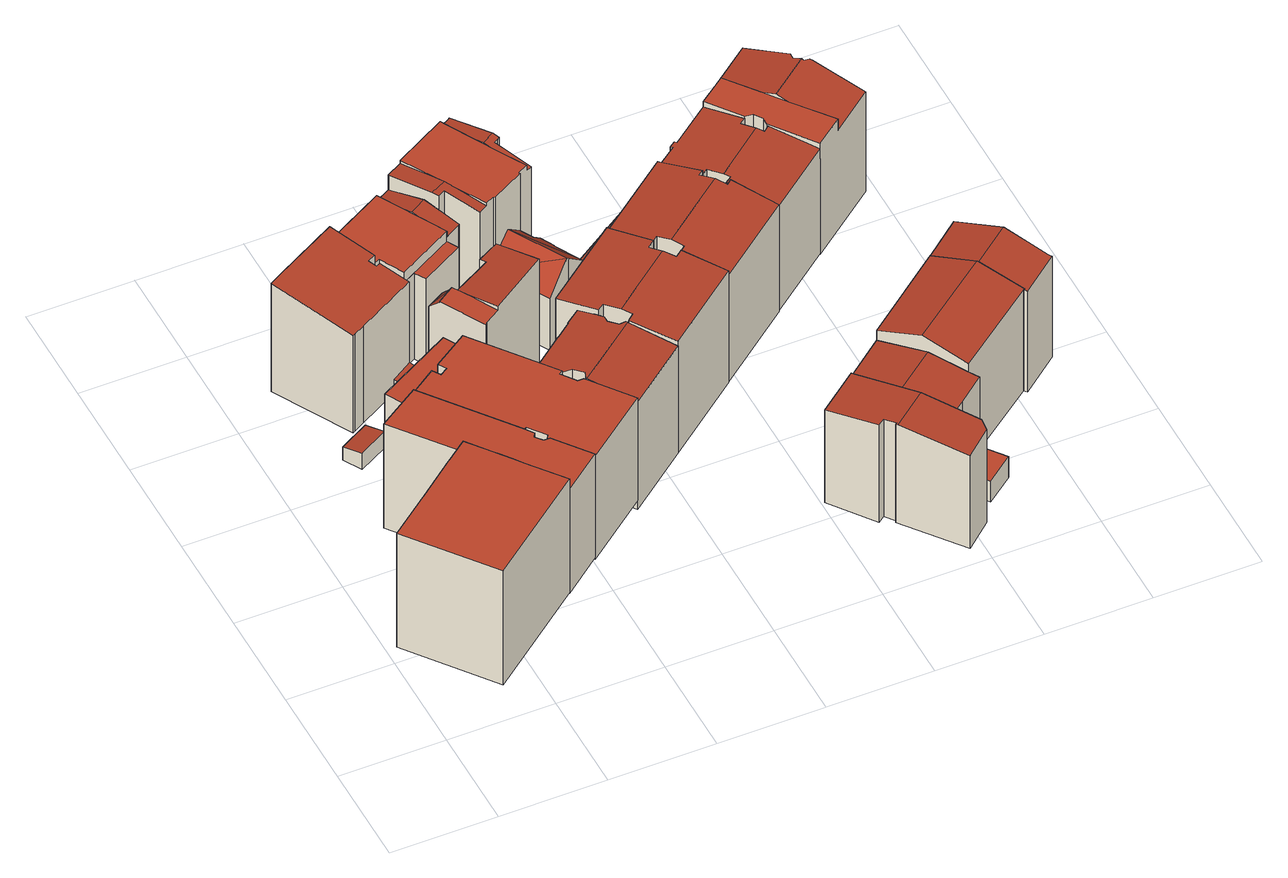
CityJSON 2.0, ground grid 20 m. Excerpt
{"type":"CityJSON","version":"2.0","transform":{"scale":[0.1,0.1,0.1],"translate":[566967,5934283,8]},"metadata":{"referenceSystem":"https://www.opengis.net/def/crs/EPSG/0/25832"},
"CityObjects":{
"building1":{"type":"Building","attributes":{"Gemeindeschluessel":"02000000","Geometrietyp2DReferenz":"3000","function":"31001_2010","roofType":"1000","measuredHeight":26.44,"storeysAboveGround":7},"geometry":[{"type":"MultiSurface","lod":"2","boundaries":[[[0,1,2,3]],[[4,5,6,7]],[[8,3,2,9]],[[0,10,11,1]],[[12,13,14,15]],[[15,14,16,17]],[[17,16,18,19]],[[19,18,20,21]],[[21,20,22,23]],[[22,20,18,16,14,13,24,11,10,6,5]],[[4,7,25,8,9,26,12,15,17,19,21,23]],[[4,23,22,5]],[[12,26,24,13]],[[8,25,10,0,3]],[[26,9,2,1,11,24]],[[25,7,6,10]]],"semantics":{"surfaces":[{"type":"RoofSurface"},{"type":"WallSurface"},{"type":"GroundSurface"}],"values":[0,1,1,1,1,1,1,1,1,0,2,1,1,1,1,1]}}]},
"building2":{"type":"Building","attributes":{"Gemeindeschluessel":"02000000","Geometrietyp2DReferenz":"3000","function":"31001_2010","roofType":"2100","measuredHeight":3.77,"storeysAboveGround":1},"geometry":[{"type":"MultiSurface","lod":"2","boundaries":[[[27,28,29,30]],[[31,32,33,34]],[[31,30,29,32]],[[32,29,28,33]],[[33,28,27,34]],[[34,27,30,31]]],"semantics":{"surfaces":[{"type":"RoofSurface"},{"type":"GroundSurface"},{"type":"WallSurface"}],"values":[0,1,2,2,2,2]}}]},
"building3":{"type":"Building","attributes":{"Gemeindeschluessel":"02000000","Geometrietyp2DReferenz":"3000","function":"31001_1120","roofType":"1000","measuredHeight":24.07,"storeysAboveGround":6},"geometry":[{"type":"MultiSurface","lod":"2","boundaries":[[[35,36,37,38]],[[38,37,39,40]],[[40,39,41,42]],[[42,41,43,44]],[[44,43,45,46]],[[46,45,47,48]],[[48,47,49,50]],[[51,52,53,54]],[[54,53,55,56]],[[56,55,57,58]],[[58,57,59,60]],[[60,59,61,62]],[[62,61,36,35]],[[63,64,52,51]],[[50,49,64,63]],[[50,63,51,54,56,58,60,62,35,38,40,42,44,46,48]],[[64,49,47,45,43,41,39,37,36,61,59,57,55,53,52]]],"semantics":{"surfaces":[{"type":"WallSurface"},{"type":"GroundSurface"},{"type":"RoofSurface"}],"values":[0,0,0,0,0,0,0,0,0,0,0,0,0,0,0,1,2]}}]},
"building4":{"type":"Building","attributes":{"Gemeindeschluessel":"02000000","Geometrietyp2DReferenz":"3000","function":"31001_2070","roofType":"1000","measuredHeight":25.12,"storeysAboveGround":6},"geometry":[{"type":"MultiSurface","lod":"2","boundaries":[[[65,66,67,68,69,70,71,72,73,74,75,76]],[[77,78,79,80,81,82,83,84,85,86,87,88]],[[80,76,75,81]],[[81,75,74,82]],[[82,74,73,83]],[[83,73,72,84]],[[84,72,71,85]],[[85,71,70,86]],[[86,70,69,87]],[[87,69,68,88]],[[77,67,66,78]],[[78,66,65,79]],[[80,79,65,76]],[[77,88,68,67]]],"semantics":{"surfaces":[{"type":"RoofSurface"},{"type":"GroundSurface"},{"type":"WallSurface"}],"values":[0,1,2,2,2,2,2,2,2,2,2,2,2,2]}}]},
"building5":{"type":"Building","attributes":{"Gemeindeschluessel":"02000000","Geometrietyp2DReferenz":"3000","function":"31001_2010","roofType":"1000","measuredHeight":12.66,"storeysAboveGround":4},"geometry":[{"type":"MultiSurface","lod":"2","boundaries":[[[89,90,91,92]],[[93,94,95,96]],[[90,89,97,98]],[[92,91,94,93]],[[96,95,98,97]],[[96,97,89,92,93]],[[98,95,94,91,90]]],"semantics":{"surfaces":[{"type":"WallSurface"},{"type":"GroundSurface"},{"type":"RoofSurface"}],"values":[0,0,0,0,0,1,2]}}]},
"building6":{"type":"Building","attributes":{"name":"Theater","Gemeindeschluessel":"02000000","Geometrietyp2DReferenz":"3000","function":"31001_1010","roofType":"1000","measuredHeight":23.9,"storeysAboveGround":6},"geometry":[{"type":"MultiSurface","lod":"2","boundaries":[[[99,100,101,102]],[[102,101,103,104]],[[104,103,105,106]],[[106,105,107,108]],[[108,107,109,110]],[[110,109,111,112]],[[112,111,113,114]],[[114,113,115,116]],[[116,115,117,118]],[[118,117,119,120]],[[120,119,121,122]],[[123,124,125,126]],[[126,125,127,128]],[[128,127,129,130]],[[130,129,131,132]],[[132,131,100,99]],[[133,134,124,123]],[[122,121,134,133]],[[122,133,123,126,128,130,132,99,102,104,106,108,110,112,114,116,118,120]],[[134,121,119,117,115,113,111,109,107,105,103,101,100,131,129,127,125,124]]],"semantics":{"surfaces":[{"type":"WallSurface"},{"type":"GroundSurface"},{"type":"RoofSurface"}],"values":[0,0,0,0,0,0,0,0,0,0,0,0,0,0,0,0,0,0,1,2]}}]},
"building7":{"type":"Building","attributes":{"Gemeindeschluessel":"02000000","Geometrietyp2DReferenz":"3000","function":"31001_2010","roofType":"1000","measuredHeight":3.78,"storeysAboveGround":1},"geometry":[{"type":"MultiSurface","lod":"2","boundaries":[[[135,136,137,138,139,140]],[[141,142,143,144,89,145]],[[141,140,139,142]],[[142,139,138,143]],[[143,138,137,144]],[[144,137,136,89]],[[89,136,135,145]],[[145,135,140,141]]],"semantics":{"surfaces":[{"type":"RoofSurface"},{"type":"GroundSurface"},{"type":"WallSurface"}],"values":[0,1,2,2,2,2,2,2]}}]},
"building8":{"type":"Building","attributes":{"Gemeindeschluessel":"02000000","Geometrietyp2DReferenz":"3000","function":"31001_1120","roofType":"1000","measuredHeight":22.61,"storeysAboveGround":6},"geometry":[{"type":"MultiSurface","lod":"2","boundaries":[[[146,147,148,149,150,151,152,153,154]],[[155,156,157,158,159,160]],[[146,161,162,163,164]],[[162,161,154,165,166,167]],[[164,147,146]],[[154,153,165]],[[159,152,151,160]],[[168,150,149,169]],[[169,149,148,170]],[[171,158,157,172]],[[172,157,156,173]],[[173,156,155,174]],[[175,167,166,176]],[[177,171,172,173,174,168,169,170,178,175,176]],[[175,178,163,162,167]],[[146,154,161]],[[168,174,155,160,151,150]],[[171,177,152,159,158]],[[177,176,166,165,153,152]],[[178,170,148,147,164,163]]],"semantics":{"surfaces":[{"type":"RoofSurface"},{"type":"WallSurface"},{"type":"GroundSurface"}],"values":[0,0,0,0,1,1,1,1,1,1,1,1,1,2,1,1,1,1,1,1]}}]},
"building9":{"type":"Building","attributes":{"Gemeindeschluessel":"02000000","Geometrietyp2DReferenz":"3000","function":"31001_2070","roofType":"3100","measuredHeight":26.3,"storeysAboveGround":6},"geometry":[{"type":"MultiSurface","lod":"2","boundaries":[[[179,180,181,182,183,184,185]],[[186,187,188,189]],[[190,191,192,193]],[[194,195,196,197]],[[197,196,198,199]],[[199,198,200,201]],[[202,185,184,203]],[[203,184,183,204]],[[205,180,179,206]],[[206,179,185,202]],[[181,207,208,182]],[[209,210,211,212]],[[212,211,213,214]],[[214,213,215,216]],[[216,215,217,218]],[[219,220,221,222]],[[223,194,197,199,201,186,189,224,225,226,227,205,206,202,203,204,209,212,214,216,218,219,222]],[[228,217,215,213,211,210,208,207,229,230,192,191,200,198,196,195,231]],[[221,220,228,231,232]],[[230,229,227,226]],[[221,232,223,222]],[[219,218,217,228,220]],[[205,227,229,207,181,180]],[[209,204,183,182,208,210]],[[194,223,232,231,195]],[[186,201,200,191,190,187]],[[226,225,233,193,192,230]],[[233,225,224,234]],[[234,224,189,188]],[[234,188,187,190,193,233]]],"semantics":{"surfaces":[{"type":"RoofSurface"},{"type":"WallSurface"},{"type":"GroundSurface"}],"values":[0,1,1,1,1,1,1,1,1,1,1,1,1,1,1,1,2,0,0,1,1,1,1,1,1,1,1,1,1,0]}}]},
"building10":{"type":"Building","attributes":{"Gemeindeschluessel":"02000000","Geometrietyp2DReferenz":"3000","function":"31001_2010","roofType":"1000","measuredHeight":24.04,"storeysAboveGround":4},"geometry":[{"type":"MultiSurface","lod":"2","boundaries":[[[235,236,237,238]],[[237,239,238]],[[240,241,242,243,244,245,246,247]],[[248,249,250,251,252,243,253]],[[235,247,246,236]],[[252,244,243]],[[254,241,240,255]],[[256,251,250,257]],[[257,250,249,258]],[[258,249,248,259]],[[242,253,243]],[[254,255,260,261,262,256,257,258,259]],[[254,259,248,253,242,241]],[[262,261,239,237,236,246,245]],[[260,255,240,247,235,238]],[[256,262,245,244,252,251]],[[261,260,238,239]]],"semantics":{"surfaces":[{"type":"RoofSurface"},{"type":"WallSurface"},{"type":"GroundSurface"}],"values":[0,0,0,0,1,1,1,1,1,1,1,2,1,1,1,1,1]}}]},
"building11":{"type":"Building","attributes":{"Gemeindeschluessel":"02000000","Geometrietyp2DReferenz":"3000","function":"31001_1120","roofType":"1000","measuredHeight":27.38,"storeysAboveGround":6},"geometry":[{"type":"MultiSurface","lod":"2","boundaries":[[[263,264,265,266,267]],[[268,269,270,271,272,273,274,275,276,277,278,265]],[[279,280,281,282,268,264,263]],[[276,283,284,285,286,287,288]],[[289,290,291,292]],[[293,291,290,294,295,296]],[[297,298,299,300,301,302,295]],[[294,303,304,297,295]],[[275,305,306,307,308,309,284,283]],[[288,277,276]],[[275,274,305]],[[282,269,268]],[[265,278,266]],[[310,281,280,311]],[[311,280,279,312]],[[313,287,286,314]],[[314,286,285,315]],[[316,289,292,317]],[[318,301,300,319]],[[319,300,299,320]],[[320,299,298,321]],[[322,304,303,323]],[[324,309,308,325]],[[325,308,307,326]],[[326,307,306,327]],[[316,317,328,329,310,311,312,330,313,314,315,324,325,326,327,331,318,319,320,321,322,323]],[[313,330,267,266,278,277,288,287]],[[316,323,303,294,290,289]],[[322,321,298,297,304]],[[328,317,292,291,293]],[[276,275,283]],[[324,315,285,284,309]],[[310,329,270,269,282,281]],[[329,328,293,296,271,270]],[[272,271,296,295,302]],[[318,331,273,272,302,301]],[[331,327,306,305,274,273]],[[330,312,279,263,267]],[[268,265,264]]],"semantics":{"surfaces":[{"type":"RoofSurface"},{"type":"WallSurface"},{"type":"GroundSurface"}],"values":[0,0,0,0,0,0,0,0,0,1,1,1,1,1,1,1,1,1,1,1,1,1,1,1,1,2,1,1,1,1,1,1,1,1,1,1,1,1,1]}}]},
"building12":{"type":"Building","attributes":{"Gemeindeschluessel":"02000000","Geometrietyp2DReferenz":"3000","function":"31001_2070","roofType":"3100","measuredHeight":27.02,"storeysAboveGround":7},"geometry":[{"type":"MultiSurface","lod":"2","boundaries":[[[332,333,334,335,336,337,338,339]],[[340,341,342,343,344,345,335,334]],[[204,339,338,346]],[[346,338,337,347]],[[347,337,336,348]],[[349,333,332,209]],[[209,332,339,204]],[[350,345,344,351]],[[351,344,343,352]],[[352,343,342,222]],[[222,342,341,219]],[[219,341,340,353]],[[353,340,334,333,349]],[[348,336,335,345,350]],[[348,350,351,352,222,219,353,349,209,204,346,347]]],"semantics":{"surfaces":[{"type":"RoofSurface"},{"type":"WallSurface"},{"type":"GroundSurface"}],"values":[0,0,1,1,1,1,1,1,1,1,1,1,1,1,2]}}]},
"building13":{"type":"Building","attributes":{"Gemeindeschluessel":"02000000","Geometrietyp2DReferenz":"3000","function":"31001_2070","roofType":"3100","measuredHeight":22.88,"storeysAboveGround":5},"geometry":[{"type":"MultiSurface","lod":"2","boundaries":[[[354,355,356,357]],[[357,356,358,359]],[[359,358,360,361]],[[361,360,362,363]],[[364,365,366,367]],[[368,354,357,359,361,363,369,364,367]],[[370,365,364,369,371]],[[372,355,354,368,373]],[[373,368,367,366]],[[371,369,363,362]],[[373,366,365,370,372]],[[371,362,360,358,356,355,372,370]]],"semantics":{"surfaces":[{"type":"WallSurface"},{"type":"GroundSurface"},{"type":"RoofSurface"}],"values":[0,0,0,0,0,1,0,0,0,0,2,2]}}]},
"building14":{"type":"Building","attributes":{"Gemeindeschluessel":"02000000","Geometrietyp2DReferenz":"3000","function":"51009_1610","roofType":"1000","measuredHeight":4.98},"geometry":[{"type":"MultiSurface","lod":"2","boundaries":[[[374,375,376,377]],[[374,378,379,375]],[[379,378,380,381]],[[376,381,380,377]],[[374,377,380,378]],[[375,379,381,376]]],"semantics":{"surfaces":[{"type":"WallSurface"},{"type":"GroundSurface"},{"type":"RoofSurface"}],"values":[0,0,0,0,1,2]}}]},
"building15":{"type":"Building","attributes":{"Gemeindeschluessel":"02000000","Geometrietyp2DReferenz":"3000","function":"31001_1120","roofType":"3100","measuredHeight":26.99,"storeysAboveGround":6},"geometry":[{"type":"MultiSurface","lod":"2","boundaries":[[[382,383,384,385,386,387,388,389,390]],[[391,392,393,394,395,396,385,384]],[[397,390,389,398]],[[398,389,388,399]],[[399,388,387,400]],[[400,387,386,401]],[[402,383,382,403]],[[403,382,390,397]],[[404,396,395,405]],[[405,395,394,406]],[[406,394,393,407]],[[407,393,392,408]],[[408,392,391,409]],[[409,391,384,383,402]],[[401,386,385,396,404]],[[401,404,405,406,407,408,409,402,403,397,398,399,400]]],"semantics":{"surfaces":[{"type":"RoofSurface"},{"type":"WallSurface"},{"type":"GroundSurface"}],"values":[0,0,1,1,1,1,1,1,1,1,1,1,1,1,1,2]}}]},
"building16":{"type":"Building","attributes":{"Gemeindeschluessel":"02000000","Geometrietyp2DReferenz":"3000","function":"31001_2070","roofType":"3100","measuredHeight":22.39,"storeysAboveGround":5},"geometry":[{"type":"MultiSurface","lod":"2","boundaries":[[[410,411,412,413]],[[414,415,411,416]],[[417,418,419,420]],[[421,410,413,422,423,424,417,420]],[[425,421,420,419]],[[410,421,425,416,411]],[[417,424,426,415,414,418]],[[424,423,427,428,426]],[[422,413,412,429,430]],[[427,423,422,430]],[[425,419,418,414,416]],[[429,412,411,415,426,428]],[[429,428,427,430]]],"semantics":{"surfaces":[{"type":"WallSurface"},{"type":"GroundSurface"},{"type":"RoofSurface"}],"values":[0,0,0,1,0,0,0,0,0,0,2,2,2]}}]},
"building17":{"type":"Building","attributes":{"Gemeindeschluessel":"02000000","Geometrietyp2DReferenz":"3000","function":"31001_2070","roofType":"3100","measuredHeight":25.38,"storeysAboveGround":7},"geometry":[{"type":"MultiSurface","lod":"2","boundaries":[[[431,432,433,434,435,436,437,438,439,440,441,442]],[[443,444,445,446,447,434,433,448,449]],[[450,442,441,451]],[[451,441,440,452]],[[452,440,439,453]],[[453,439,438,454]],[[454,438,437,455]],[[455,437,436,456]],[[456,436,435,457]],[[458,432,431,459]],[[459,431,442,450]],[[460,449,448,461]],[[462,447,446,463]],[[463,446,445,464]],[[464,445,444,465]],[[465,444,443,466]],[[466,443,449,460]],[[461,448,433,432,458]],[[457,435,434,447,462]],[[457,462,463,464,465,466,460,461,458,459,450,451,452,453,454,455,456]]],"semantics":{"surfaces":[{"type":"RoofSurface"},{"type":"WallSurface"},{"type":"GroundSurface"}],"values":[0,0,1,1,1,1,1,1,1,1,1,1,1,1,1,1,1,1,1,2]}}]},
"building18":{"type":"Building","attributes":{"Gemeindeschluessel":"02000000","Geometrietyp2DReferenz":"3000","function":"31001_1120","roofType":"3100","measuredHeight":25.9,"storeysAboveGround":5},"geometry":[{"type":"MultiSurface","lod":"2","boundaries":[[[467,468,469,470]],[[470,469,471,472]],[[473,474,475,476]],[[475,474,467,470,472]],[[477,468,467,474,473]],[[478,476,475,472,471]],[[478,471,469,468,477]],[[477,473,476,478]]],"semantics":{"surfaces":[{"type":"WallSurface"},{"type":"GroundSurface"},{"type":"RoofSurface"}],"values":[0,0,0,1,0,0,2,2]}}]},
"building19":{"type":"Building","attributes":{"Gemeindeschluessel":"02000000","Geometrietyp2DReferenz":"3000","function":"31001_1120","roofType":"3100","measuredHeight":26.02,"storeysAboveGround":5},"geometry":[{"type":"MultiSurface","lod":"2","boundaries":[[[479,480,481,482,483,484,485]],[[486,483,482,487]],[[487,482,481,488]],[[488,481,480,489]],[[489,480,479,490]],[[491,492,486,487,488,489,490]],[[484,483,486,492,493]],[[491,490,479,485,494]],[[493,492,491,494]],[[493,494,485,484]]],"semantics":{"surfaces":[{"type":"RoofSurface"},{"type":"WallSurface"},{"type":"GroundSurface"}],"values":[0,1,1,1,1,2,1,1,1,0]}}]},
"building20":{"type":"Building","attributes":{"Gemeindeschluessel":"02000000","Geometrietyp2DReferenz":"3000","function":"31001_1120","roofType":"3100","measuredHeight":26.57,"storeysAboveGround":6},"geometry":[{"type":"MultiSurface","lod":"2","boundaries":[[[495,496,497,498,499,500,501,502,503,504]],[[505,506,507,508,509]],[[510,511,512,513,514,498,515,516,517,518]],[[497,519,520,521,522,523,516,515]],[[514,499,498]],[[497,496,519]],[[524,504,503,525]],[[525,503,502,526]],[[526,502,501,527]],[[527,501,500,528]],[[529,509,508,530]],[[530,508,507,531]],[[532,505,509,529]],[[505,511,510,506]],[[533,518,517,534]],[[535,513,512,536]],[[536,512,511,505,532]],[[537,523,522,538]],[[538,522,521,539]],[[539,521,520,540]],[[541,524,525,526,527,528,535,536,532,529,530,531,533,534,537,538,539,540]],[[533,531,507,506,510,518]],[[498,497,515]],[[537,534,517,516,523]],[[524,541,495,504]],[[541,540,520,519,496,495]],[[535,528,500,499,514,513]]],"semantics":{"surfaces":[{"type":"RoofSurface"},{"type":"WallSurface"},{"type":"GroundSurface"}],"values":[0,0,0,0,1,1,1,1,1,1,1,1,1,1,1,1,1,1,1,1,2,1,1,1,1,1,1]}}]}
},
"vertices":[
[84,263,129],[155,319,129],[140,338,120],[68,283,120],[126,46,35],[126,46,299],[5,202,299],[5,202,35],[68,283,35],[140,338,35],[84,263,299],[155,319,299],[198,351,35],[198,351,299],[231,309,299],[231,309,35],[240,297,299],[240,297,35],[257,275,299],[257,275,35],[268,260,299],[268,260,35],[319,195,299],[319,195,35],[156,319,299],[84,263,35],[156,319,35],
[136,611,66],[192,641,66],[173,676,58],[117,645,58],[117,645,28],[173,676,28],[192,641,28],[136,611,28],
[107,467,33],[107,467,274],[187,519,274],[187,519,33],[310,360,274],[310,360,33],[324,341,274],[324,341,33],[319,333,274],[319,333,33],[330,319,274],[330,319,33],[342,319,274],[342,319,33],[393,253,274],[393,253,33],[268,260,33],[268,260,274],[273,271,274],[273,271,33],[257,275,274],[257,275,33],[240,297,274],[240,297,33],[245,310,274],[245,310,33],[231,309,274],[231,309,33],[319,195,33],[319,195,274],
[161,698,250],[166,701,250],[186,712,250],[300,774,250],[271,826,259],[263,822,259],[255,836,262],[270,844,262],[226,924,276],[106,859,276],[86,848,276],[81,845,276],[186,712,25],[166,701,25],[161,698,25],[81,845,25],[86,848,25],[106,859,25],[226,924,25],[270,844,25],[255,836,25],[263,822,25],[271,826,25],[300,774,25],
[337,720,26],[337,720,153],[379,644,153],[379,644,26],[240,554,26],[240,554,153],[234,564,153],[234,564,26],[192,641,26],[192,641,153],
[187,519,29],[187,519,268],[236,552,268],[236,552,29],[246,537,268],[246,537,29],[260,546,268],[260,546,29],[251,561,268],[251,561,29],[318,605,268],[318,605,29],[431,459,268],[431,459,29],[424,454,268],[424,454,29],[444,427,268],[444,427,29],[455,427,268],[455,427,29],[458,424,268],[458,424,29],[516,348,268],[516,348,29],[342,319,29],[342,319,268],[338,323,268],[338,323,29],[344,333,268],[344,333,29],[319,364,268],[319,364,29],[310,360,268],[310,360,29],[393,253,29],[393,253,268],
[292,696,58],[337,720,64],[323,747,64],[316,743,63],[300,774,63],[261,753,58],[261,753,26],[300,774,26],[316,743,26],[323,747,26],[292,696,26],
[368,940,243],[342,987,243],[226,924,243],[270,844,243],[281,849,243],[305,804,243],[410,861,243],[411,861,243],[385,909,243],[306,803,220],[329,816,220],[341,795,220],[422,839,220],[410,861,220],[305,804,220],[376,924,247],[407,941,247],[371,1003,230],[342,987,230],[411,861,230],[440,877,230],[442,879,230],[281,849,21],[270,844,21],[226,924,21],[422,839,21],[341,795,21],[329,816,21],[306,803,21],[442,879,21],[440,877,21],[410,861,21],[371,1003,21],
[461,587,59],[471,594,61],[492,567,61],[520,588,65],[495,619,65],[443,687,65],[404,661,59],[318,605,8],[318,605,67],[379,644,67],[379,644,8],[402,496,67],[402,496,257],[462,543,257],[462,543,67],[458,424,8],[458,424,270],[463,438,269],[463,438,8],[448,456,266],[448,456,8],[431,459,264],[431,459,8],[404,661,8],[443,687,8],[495,619,8],[471,594,8],[461,587,8],[492,567,257],[520,588,257],[544,556,8],[544,556,263],[550,548,264],[550,548,8],[549,535,266],[549,535,8],[563,517,269],[563,517,8],[575,517,270],[575,517,8],[578,512,8],[578,512,270],[634,440,257],[634,440,8],[516,348,8],[382,647,8],[416,597,8],[462,542,8],[493,566,8],[577,514,271],[493,566,257],[462,542,257],[459,422,271],[516,348,257],[416,597,67],[382,647,67],
[334,727,229],[366,748,229],[366,749,229],[323,747,207],[357,766,207],[379,644,232],[382,647,232],[412,666,232],[384,718,232],[371,741,232],[370,741,232],[366,748,232],[334,727,232],[521,738,241],[479,815,226],[438,793,226],[445,781,228],[371,741,227],[412,666,241],[382,647,1],[379,644,1],[445,781,1],[438,793,1],[479,815,1],[521,738,1],[323,747,1],[357,766,1],[370,741,1],
[415,926,274],[444,941,274],[435,957,272],[400,1019,265],[371,1003,265],[453,926,272],[486,867,272],[502,875,272],[504,872,272],[566,906,272],[565,908,272],[584,918,272],[550,979,272],[533,1010,272],[499,1073,272],[400,1019,272],[422,914,273],[434,921,273],[470,857,265],[486,867,265],[542,995,275],[565,1008,275],[522,1086,259],[518,1083,259],[506,1077,259],[499,1073,259],[550,756,120],[594,785,170],[512,846,131],[502,840,120],[517,848,136],[595,785,170],[536,890,170],[504,872,136],[634,819,122],[608,866,122],[611,868,119],[597,893,120],[579,883,139],[566,906,139],[600,789,164],[637,813,122],[584,918,259],[595,924,259],[559,989,273],[567,993,273],[571,996,273],[470,857,1],[434,921,1],[422,914,1],[506,1077,1],[518,1083,1],[522,1086,1],[550,756,1],[502,840,1],[579,883,1],[597,893,1],[611,868,1],[608,866,1],[637,813,1],[600,789,1],[571,996,1],[567,993,1],[559,989,1],[595,924,1],[517,848,1],[502,875,1],[371,1003,1],[565,908,1],
[544,556,275],[556,565,275],[577,539,278],[698,633,278],[682,654,275],[696,665,275],[643,733,267],[495,619,267],[590,522,276],[578,512,276],[634,440,267],[781,554,267],[727,624,276],[714,614,276],[643,733,8],[696,665,8],[682,654,8],[556,565,8],[714,614,8],[727,624,8],[781,554,8],[590,522,8],
[879,117,30],[879,117,258],[882,119,258],[882,119,30],[867,138,256],[867,138,30],[855,129,256],[855,129,30],[793,210,245],[793,210,30],[1017,76,30],[1017,76,247],[1015,52,245],[1015,52,30],[964,9,30],[870,270,30],[949,166,259],[870,270,245],[882,113,259],[964,9,245],
[662,830,9],[662,830,59],[642,866,53],[642,866,9],[794,917,9],[794,917,59],[774,953,9],[774,953,53],
[696,665,274],[705,672,274],[722,651,279],[850,750,279],[832,774,273],[841,781,273],[794,842,258],[790,847,257],[643,733,257],[737,632,274],[727,624,274],[781,554,257],[928,668,257],[873,740,275],[864,732,275],[643,733,9],[790,847,9],[794,842,9],[841,781,9],[832,774,9],[705,672,9],[696,665,9],[864,732,9],[873,740,9],[928,668,9],[781,554,9],[727,624,9],[737,632,9],
[1010,136,29],[1010,136,237],[986,118,237],[986,118,29],[1062,177,77],[1062,177,237],[1010,136,77],[1062,176,29],[1062,176,77],[1094,134,77],[1094,134,29],[1042,94,29],[870,270,29],[945,329,29],[1049,193,29],[1042,94,77],[1049,193,240],[945,329,237],[1003,253,253],[928,194,253],[870,270,237],
[841,781,263],[853,790,263],[872,765,266],[968,840,266],[950,863,263],[961,871,263],[914,932,256],[839,875,256],[836,879,255],[825,871,255],[828,867,256],[794,842,256],[873,740,264],[928,668,255],[1047,760,255],[988,837,265],[977,828,265],[880,755,265],[868,746,265],[794,842,12],[828,867,12],[825,871,12],[836,879,12],[839,875,12],[914,932,12],[961,871,12],[950,863,12],[853,790,12],[841,781,12],[868,746,12],[880,755,12],[977,828,12],[988,837,12],[1047,760,12],[928,668,12],[873,740,12],
[1209,313,26],[1209,313,259],[1206,311,259],[1206,311,26],[1049,193,259],[1049,193,26],[1101,451,259],[1101,451,26],[945,329,26],[945,329,260],[1155,382,285],[997,262,285],
[1209,313,260],[1206,311,260],[1211,306,258],[1283,363,258],[1278,369,260],[1228,435,286],[1157,379,286],[1278,369,25],[1283,363,25],[1211,306,25],[1206,311,25],[1209,313,25],[1101,451,25],[1172,508,25],[1172,508,258],[1101,451,258],
[1047,760,268],[1098,799,268],[1043,869,268],[1012,909,268],[965,970,268],[914,932,268],[961,871,268],[976,869,268],[987,853,268],[986,839,268],[963,984,44],[1039,1043,44],[1027,1058,44],[1021,1065,44],[944,1014,44],[1039,1043,241],[963,984,241],[971,989,241],[978,980,245],[965,970,245],[1028,889,276],[1102,947,276],[1091,959,271],[1093,972,268],[1098,799,241],[1179,862,241],[1118,940,271],[1115,944,272],[1104,943,274],[986,839,10],[987,853,10],[976,869,10],[961,871,10],[914,932,10],[944,1014,10],[1021,1065,10],[1027,1058,10],[963,984,10],[1093,972,10],[1091,959,10],[978,980,10],[971,989,10],[1104,943,10],[1115,944,10],[1118,940,10],[1179,862,10],[1047,760,10]
]}
